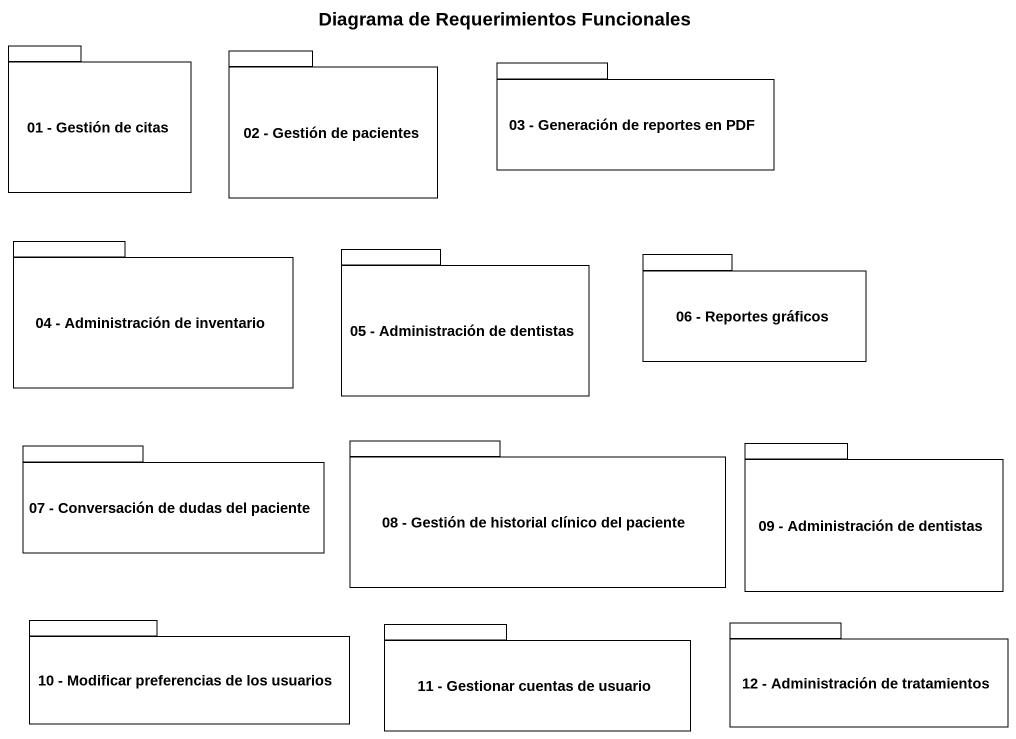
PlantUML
@startuml
title Diagrama de Requerimientos Funcionales
package "01 - Gestión de citas" as p01_Gestión_de_citas {
}
package "02 - Gestión de pacientes" as p02_Gestión_de_pacientes {
}
package "03 - Generación de reportes en PDF" as p03_Generación_de_reportes {
}
package "04 - Administración de inventario" as p04_Administración_de {
}
package "05 - Administración de dentistas" as p05_Administración_de {
}
package "06 - Reportes gráficos" as p06_Reportes_gráficos {
}
package "07 - Conversación de dudas del paciente" as p07_Conversación_de_dudas {
}
package "08 - Gestión de historial clínico del paciente" as p08_Gestión_de_historial {
}
package "09 - Administración de dentistas" as p09_Administración_de {
}
package "10 - Modificar preferencias de los usuarios" as p10_Modificar_preferencias {
}
package "11 - Gestionar cuentas de usuario" as p11_Gestionar_cuentas_de {
}
package "12 - Administración de tratamientos" as p12_Administración_de {
}
@enduml
